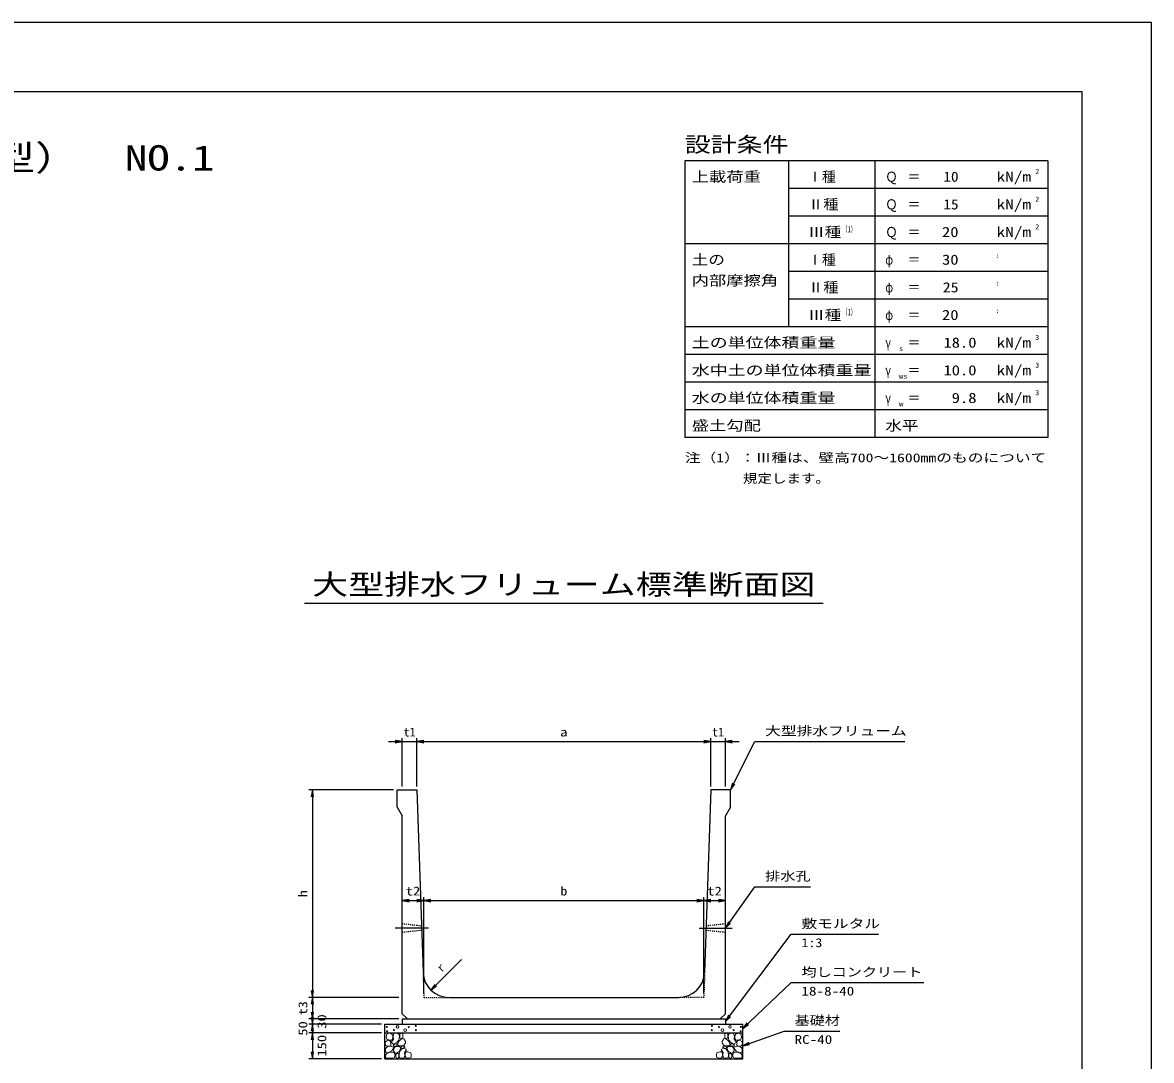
# Model space of a CAD drawing. Units: millimetres at full size. Extents: x 0 to 16820, y 0 to 11880.
# Drawn here: x 10288 to 16820, y 5875 to 11880 of the extents above; entities that cross this region are included whole.
import ezdxf
from ezdxf.enums import TextEntityAlignment as Align

# ---------------------------------------------------------------- set-up
doc = ezdxf.new("R2010")
doc.units = ezdxf.units.MM
doc.linetypes.add('CHAIN', pattern=[18.5, 12, -1.5, 3.5, -1.5])
doc.linetypes.add('DASHED_SPACED', pattern=[12, 6, -6])
for name, color, linetype, lineweight in [('0_2', 7, 'Continuous', 25), ('D-BMK', 2, 'CHAIN', 25), ('D-DCR-HCHn', 4, 'Continuous', 9), ('D-STR-DIM', 7, 'Continuous', 25), ('D-STR-STRn', 1, 'Continuous', 25), ('D-STR-TXT', 7, 'Continuous', 25), ('D-TTL', 2, 'Continuous', 25), ('D-TTL-FRAM', 2, 'Continuous', 25), ('D-TTL-LINE', 7, 'Continuous', 25), ('D-TTL-TXT', 7, 'Continuous', 25)]:
    doc.layers.add(name, color=color, linetype=linetype, lineweight=lineweight)
doc.layers.add('D-DOC', color=7, linetype='Continuous')
doc.styles.add('ＭＳ ゴシック', font='')
doc.styles.get('ＭＳ ゴシック').set_extended_font_data('MS Gothic')

# ---------------------------------------------------------------- blocks, each defined once
blk = doc.blocks.new('open_arrow')
at = {"color": 0, "linetype": 'Continuous', "lineweight": -2}
blk.add_lwpolyline([(7.5, 1.25), (0, 0), (7.5, -1.25)], dxfattribs=at)

msp = doc.modelspace()

# ---------------------------------------------------------------- linework, layer by layer
at = {"layer": '0_2'}
msp.add_lwpolyline([(14355, 6640), (14525, 6880), (14565, 6880), (14847.944, 6880)], dxfattribs=at)
at = {"layer": 'D-BMK'}
for p, q in [((12636.667, 6640), (12445, 6640)), ((14203.333, 6640), (14395, 6640))]:
    msp.add_line(p, q, dxfattribs=at)
at = {"layer": 'D-DCR-HCHn'}
for points in [[(12423.399, 6028.696), (12407.796, 6032.163), (12393.928, 6025.228), (12392.194, 6009.626), (12395.661, 5997.491), (12412.997, 5992.29), (12425.132, 5992.29), (12430.333, 6000.958), (12430.333, 6020.028)], [(12437.267, 6030.429), (12432.067, 6014.827), (12433.8, 5997.491), (12421.665, 5978.421), (12437.267, 5969.753), (12454.603, 5978.421), (12465.005, 5992.29), (12468.472, 6014.827), (12465.005, 6026.962), (12454.603, 6032.163)], [(12470.206, 6026.962), (12470.206, 6006.159), (12478.874, 6000.958), (12487.542, 6006.159), (12489.275, 6018.294), (12487.542, 6028.696), (12475.407, 6032.163)], [(14369.794, 6026.962), (14369.794, 6006.159), (14361.126, 6000.958), (14352.458, 6006.159), (14350.725, 6018.294), (14352.458, 6028.696), (14364.593, 6032.163)], [(14402.733, 6030.429), (14407.933, 6014.827), (14406.2, 5997.491), (14418.335, 5978.421), (14402.733, 5969.753), (14385.397, 5978.421), (14374.995, 5992.29), (14371.528, 6014.827), (14374.995, 6026.962), (14385.397, 6032.163)], [(14416.601, 6028.696), (14432.204, 6032.163), (14446.072, 6025.228), (14447.806, 6009.626), (14444.339, 5997.491), (14427.003, 5992.29), (14414.868, 5992.29), (14409.667, 6000.958), (14409.667, 6020.028)], [(12390.46, 5985.356), (12385.26, 5969.753), (12392.194, 5959.352), (12409.53, 5957.618), (12421.366, 5962.699), (12416.464, 5974.954), (12419.932, 5981.889), (12412.997, 5988.823), (12402.596, 5992.29)], [(12423.366, 5927.757), (12436.208, 5947.019), (12434.603, 5951.834), (12416.946, 5956.65), (12400.894, 5955.045), (12389.658, 5945.414), (12388.052, 5934.177), (12389.658, 5922.941), (12402.499, 5919.731)], [(12440.735, 5969.753), (12432.067, 5962.819), (12435.534, 5957.618), (12447.669, 5957.618), (12452.87, 5959.352), (12456.337, 5966.286), (12451.136, 5971.487)], [(12468.311, 5927.757), (12476.337, 5947.019), (12469.916, 5955.045), (12450.654, 5955.045), (12442.628, 5951.834), (12434.603, 5940.598), (12434.603, 5930.967), (12442.628, 5918.125), (12452.259, 5916.52)], [(12466.739, 5988.823), (12458.071, 5968.02), (12465.005, 5959.352), (12485.808, 5959.352), (12494.476, 5962.819), (12503.144, 5974.954), (12503.144, 5985.356), (12494.476, 5999.224), (12484.074, 6000.958)], [(12495.599, 5889.232), (12500.415, 5903.679), (12498.81, 5919.731), (12510.046, 5937.388), (12495.599, 5945.414), (12479.548, 5937.388), (12469.916, 5924.546), (12466.706, 5903.679), (12469.916, 5892.443), (12479.548, 5887.627)], [(12492.389, 5945.414), (12500.415, 5951.834), (12497.204, 5956.65), (12485.968, 5956.65), (12481.153, 5955.045), (12477.942, 5948.624), (12482.758, 5943.808)], [(14344.401, 5889.232), (14339.585, 5903.679), (14341.19, 5919.731), (14329.954, 5937.388), (14344.401, 5945.414), (14360.452, 5937.388), (14370.084, 5924.546), (14373.294, 5903.679), (14370.084, 5892.443), (14360.452, 5887.627)], [(14373.261, 5988.823), (14381.929, 5968.02), (14374.995, 5959.352), (14354.192, 5959.352), (14345.524, 5962.819), (14336.856, 5974.954), (14336.856, 5985.356), (14345.524, 5999.224), (14355.926, 6000.958)], [(14347.611, 5945.414), (14339.585, 5951.834), (14342.796, 5956.65), (14354.032, 5956.65), (14358.847, 5955.045), (14362.058, 5948.624), (14357.242, 5943.808)], [(14371.689, 5927.757), (14363.663, 5947.019), (14370.084, 5955.045), (14389.346, 5955.045), (14397.372, 5951.834), (14405.397, 5940.598), (14405.397, 5930.967), (14397.372, 5918.125), (14387.741, 5916.52)], [(14399.265, 5969.753), (14407.933, 5962.819), (14404.466, 5957.618), (14392.331, 5957.618), (14387.13, 5959.352), (14383.663, 5966.286), (14388.864, 5971.487)], [(14416.634, 5927.757), (14403.792, 5947.019), (14405.397, 5951.834), (14423.054, 5956.65), (14439.106, 5955.045), (14450.342, 5945.414), (14451.948, 5934.177), (14450.342, 5922.941), (14437.501, 5919.731)], [(14449.54, 5985.356), (14454.74, 5969.753), (14447.806, 5959.352), (14430.47, 5957.618), (14418.634, 5962.699), (14423.536, 5974.954), (14420.068, 5981.889), (14427.003, 5988.823), (14437.404, 5992.29)], [(12429.787, 5887.627), (12441.023, 5892.443), (12444.234, 5908.494), (12437.813, 5919.731), (12426.577, 5922.941), (12412.13, 5921.336), (12396.078, 5914.915), (12388.052, 5905.284), (12388.052, 5894.048), (12392.868, 5887.627), (12412.13, 5889.232)], [(12465.101, 5892.443), (12465.101, 5911.705), (12457.075, 5916.52), (12449.049, 5911.705), (12447.444, 5900.469), (12449.049, 5890.837), (12460.285, 5887.627)], [(12508.441, 5890.837), (12522.887, 5887.627), (12535.729, 5894.048), (12537.334, 5908.494), (12534.124, 5919.731), (12518.072, 5924.546), (12506.836, 5924.546), (12502.02, 5916.52), (12502.02, 5898.863)], [(14331.559, 5890.837), (14317.113, 5887.627), (14304.271, 5894.048), (14302.666, 5908.494), (14305.876, 5919.731), (14321.928, 5924.546), (14333.164, 5924.546), (14337.98, 5916.52), (14337.98, 5898.863)], [(14374.899, 5892.443), (14374.899, 5911.705), (14382.925, 5916.52), (14390.951, 5911.705), (14392.556, 5900.469), (14390.951, 5890.837), (14379.715, 5887.627)], [(14410.213, 5887.627), (14398.977, 5892.443), (14395.766, 5908.494), (14402.187, 5919.731), (14413.423, 5922.941), (14427.87, 5921.336), (14443.922, 5914.915), (14451.948, 5905.284), (14451.948, 5894.048), (14447.132, 5887.627), (14427.87, 5889.232)]]:
    msp.add_lwpolyline(points, close=True, dxfattribs=at)
for centre, radius in [((12458.336, 6068.955), 7.5), ((12563.131, 6075.006), 3), ((14276.869, 6075.006), 3), ((14381.664, 6068.955), 7.5), ((12395.727, 6068.955), 3), ((12396.869, 6043.91), 3), ((12437.292, 6050.752), 3), ((12501.664, 6049.961), 7.5), ((12522.708, 6068.164), 3), ((12564.273, 6049.961), 3), ((14275.727, 6049.961), 3), ((14317.292, 6068.164), 3), ((14338.336, 6049.961), 7.5), ((14402.708, 6050.752), 3), ((14443.131, 6043.91), 3), ((14444.273, 6068.955), 3)]:
    msp.add_circle(centre, radius, dxfattribs=at)
at = {"layer": 'D-STR-DIM'}
for p, q in [((12405, 7720), (12650, 7720)), ((12485, 7460), (12485, 7740)), ((12570, 7460), (12570, 7740)), ((12570, 7460), (12570, 7740)), ((12570, 7720), (14270, 7720)), ((14190, 7720), (14435, 7720)), ((14270, 7460), (14270, 7740)), ((14270, 7460), (14270, 7740)), ((14355, 7460), (14355, 7740)), ((12435, 7440), (11945, 7440)), ((11965, 7440), (11965, 6240)), ((12485, 6260), (12485, 6820)), ((12485, 6800), (12610, 6800)), ((12610, 6260), (12610, 6820)), ((12610, 6260), (12610, 6820)), ((12610, 6800), (14230, 6800)), ((14230, 6260), (14230, 6820)), ((14230, 6260), (14230, 6820)), ((14230, 6800), (14355, 6800)), ((14355, 6260), (14355, 6820)), ((12650.799, 6282.182), (12827.576, 6458.958)), ((12465, 6240), (11945, 6240)), ((12465, 6240), (11945, 6240)), ((11965, 6240), (11965, 6115)), ((11965, 6195), (11965, 6005)), ((11965, 6165), (11965, 5955)), ((12465, 6115), (11945, 6115)), ((12465, 6115), (11945, 6115)), ((12365, 6085), (11945, 6085)), ((12365, 6085), (11945, 6085)), ((12365, 6035), (11945, 6035)), ((12365, 6035), (11945, 6035)), ((11965, 6035), (11965, 5885)), ((12365, 5885), (11945, 5885))]:
    msp.add_line(p, q, dxfattribs=at)
msp.add_lwpolyline([(14385, 7440), (14525, 7720), (14565, 7720), (15392.665, 7720)], dxfattribs=at)
at = {"layer": 'D-STR-STRn'}
for p, q in [((12455, 7440), (12570, 7440)), ((12455, 7340), (12455, 7440)), ((12570, 7440), (12605.167, 6385.003)), ((14270, 7440), (14234.833, 6385.003)), ((14385, 7440), (14270, 7440)), ((14385, 7340), (14385, 7440)), ((12455, 7340), (12485, 7290)), ((14385, 7340), (14355, 7290)), ((12485, 6145), (12485, 7290)), ((14355, 6145), (14355, 7290)), ((12755.083, 6240), (14084.917, 6240)), ((12485, 6145), (12515, 6115)), ((14355, 6145), (14325, 6115)), ((12385, 5885), (12385, 6085)), ((12385, 6085), (14455, 6085)), ((12485, 6115), (12485, 6085)), ((12485, 6115), (14355, 6115)), ((14355, 6115), (14355, 6085)), ((14455, 5885), (14455, 6085)), ((12385, 6035), (14455, 6035)), ((12385, 5885), (14455, 5885))]:
    msp.add_line(p, q, dxfattribs=at)
at = {"layer": 'D-STR-STRn', "color": 2, "linetype": 'DASHED_SPACED'}
for p, q in [((12596.25, 6652.5), (12485, 6665)), ((14355, 6665), (14243.75, 6652.5)), ((12597.083, 6627.5), (12485, 6615)), ((14355, 6615), (14242.917, 6627.5)), ((12605.167, 6385.003), (12610, 6240)), ((14234.833, 6385.003), (14230, 6240)), ((12610, 6240), (12755.083, 6240)), ((14230, 6240), (14084.917, 6240))]:
    msp.add_line(p, q, dxfattribs=at)
at = {"layer": 'D-STR-STRn'}
for centre, start, end in [((12755.083, 6390), 181.90915, 270), ((14084.917, 6390), 270, 358.09085)]:
    msp.add_arc(centre, 150, start, end, dxfattribs=at)
at = {"layer": 'D-STR-TXT'}
for points in [[(14355, 6100), (14735, 6605), (14775, 6605), (15241.65, 6605)], [(14455, 6060), (14735, 6325), (14775, 6325), (15502.817, 6325)], [(14455, 5960), (14695, 6045), (14735, 6045), (15017.944, 6045)]]:
    msp.add_lwpolyline(points, dxfattribs=at)
at = {"layer": 'D-TTL'}
for points in [[(0, 0), (16820, 0), (16820, 11880), (0, 11880)], [(400, 400), (16420, 400), (16420, 11480), (400, 11480)]]:
    msp.add_lwpolyline(points, close=True, dxfattribs=at)
at = {"layer": 'D-TTL-FRAM'}
for p, q in [((16220, 11080), (14120, 11080)), ((14120, 11080), (14120, 9480)), ((16220, 11080), (16220, 9480)), ((16220, 9480), (14120, 9480))]:
    msp.add_line(p, q, dxfattribs=at)
at = {"layer": 'D-TTL-LINE'}
for p, q in [((14720, 11080), (14720, 10120)), ((15220, 11080), (15220, 9480)), ((16220, 10920), (14720, 10920)), ((16220, 10760), (14720, 10760)), ((16220, 10600), (14120, 10600)), ((16220, 10440), (14720, 10440)), ((16220, 10280), (14720, 10280)), ((16220, 10120), (14120, 10120)), ((16220, 9960), (14120, 9960)), ((16220, 9800), (14120, 9800)), ((16220, 9640), (14120, 9640))]:
    msp.add_line(p, q, dxfattribs=at)
at = {"layer": 'D-TTL-TXT'}
msp.add_line((11920, 8520), (14920, 8520), dxfattribs=at)

# ---------------------------------------------------------------- block references
at = {"layer": '0_2', "xscale": 5.33, "yscale": 5.33, "rotation": 54.7}
msp.add_blockref('open_arrow', (14355, 6640), dxfattribs=at)
at = {"layer": 'D-STR-DIM', "xscale": 5.33, "yscale": 5.33}
for p, rotation in [((12485, 7720), 180), ((14270, 7720), 180), ((14270, 7720), 180), ((14385, 7440), 63.4), ((11965, 7440), 270), ((12610, 6800), 180), ((14230, 6800), 180), ((14355, 6800), 180), ((11965, 6240), 90), ((12650.799, 6282.182), 45), ((11965, 6240), 270), ((11965, 6115), 90), ((11965, 6115), 90), ((11965, 6085), 90), ((11965, 6085), 270), ((11965, 6035), 270), ((11965, 6035), 270), ((11965, 5885), 90)]:
    msp.add_blockref('open_arrow', p, dxfattribs=dict(at, rotation=rotation))
for p in [(12570, 7720), (12570, 7720), (14355, 7720), (12485, 6800), (12610, 6800), (14230, 6800)]:
    msp.add_blockref('open_arrow', p, dxfattribs=at)
at = {"layer": 'D-STR-TXT', "xscale": 5.33, "yscale": 5.33}
for p, rotation in [((14355, 6100), 53), ((14455, 6060), 43.4), ((14455, 5960), 19.5)]:
    msp.add_blockref('open_arrow', p, dxfattribs=dict(at, rotation=rotation))

# ---------------------------------------------------------------- texts
at = {"layer": '0_2', "style": 'ＭＳ ゴシック', "width": 1.25}
msp.add_text('排水孔', height=51.32, dxfattribs=at).set_placement((14585, 6900), align=Align.BOTTOM_LEFT)
at = {"layer": 'D-DOC', "style": 'ＭＳ ゴシック'}
for s, width, p in [('注（1）：Ⅲ種は、壁高700～1600mmのものについて', 1.3, (14120, 9320.667)), ('\u3000\u3000\u3000\u3000規定します。', 1.2, (14120, 9200.667))]:
    msp.add_text(s, height=51.32, dxfattribs=dict(at, width=width)).set_placement(p, align=Align.BOTTOM_LEFT)
at = {"layer": 'D-STR-DIM', "style": 'ＭＳ ゴシック'}
for p in [(12527.5, 7775), (14312.5, 7775)]:
    msp.add_text('t1', height=51.32, dxfattribs=at).set_placement(p, align=Align.MIDDLE_CENTER)
for s, width, p in [('a', 1.2, (13420, 7775)), ('t2', 1.2, (12547.5, 6855)), ('b', 1.15, (13420, 6855)), ('t2', 1.2, (14292.5, 6855))]:
    msp.add_text(s, height=51.32, dxfattribs=dict(at, width=width)).set_placement(p, align=Align.MIDDLE_CENTER)
at = {"layer": 'D-STR-DIM', "style": 'ＭＳ ゴシック', "width": 1.3}
msp.add_text('大型排水フリューム', height=51.32, dxfattribs=at).set_placement((14585, 7740), align=Align.BOTTOM_LEFT)
at = {"layer": 'D-STR-DIM', "style": 'ＭＳ ゴシック'}
for s, width, p in [('h', 1.15, (11910, 6840)), ('t3', 1.15, (11910, 6177.5)), ('50', 1.2, (11910, 6060)), ('30', 1.2, (12020, 6100)), ('150', 1.2, (12020, 5960))]:
    msp.add_text(s, height=51.32, rotation=90, dxfattribs=dict(at, width=width)).set_placement(p, align=Align.MIDDLE_CENTER)
msp.add_text('r', height=51.32, rotation=45, dxfattribs=at).set_placement((12725.094, 6371.562), align=Align.BOTTOM_LEFT)
msp.add_text('r', height=51.32, rotation=45, dxfattribs=at).set_placement((12725.094, 6371.562), align=Align.BOTTOM_LEFT)
at = {"layer": 'D-STR-TXT', "style": 'ＭＳ ゴシック'}
for s, width, p in [('敷モルタル', 1.3, (14795, 6625)), ('1:3', 1.15, (14795, 6515)), ('均しコンクリート', 1.25, (14795, 6345)), ('18-8-40', 1.25, (14795, 6235)), ('基礎材', 1.25, (14755, 6065)), ('RC-40', 1.25, (14755, 5955))]:
    msp.add_text(s, height=51.32, dxfattribs=dict(at, width=width)).set_placement(p, align=Align.BOTTOM_LEFT)
at = {"layer": 'D-TTL-TXT', "style": 'ＭＳ ゴシック', "width": 1.3}
for s, height, p in [('大型排水フリューム（農業土木事業協会型）\u3000NO.1', 146.6, (8410, 10980)), ('大型排水フリューム標準断面図', 117.3, (13420, 8535))]:
    msp.add_text(s, height=height, dxfattribs=at).set_placement(p, align=Align.BOTTOM_CENTER)
at = {"layer": 'D-TTL-TXT', "style": 'ＭＳ ゴシック'}
for s, height, width, p in [('設計条件', 87.98, 1.25, (14120, 11104)), ('上載荷重', 58.65, 1.25, (14160, 10941.333)), ('Ｑ', 58.65, 0.9, (15280, 10941.333)), ('＝', 58.65, 0.95, (15408, 10941.333)), ('kN/m', 58.65, 1.25, (15924, 10941.333)), ('2', 29.33, 1.15, (16148, 10994.667)), ('Ⅱ種', 58.65, 1.1, (14833.333, 10781.333)), ('Ｑ', 58.65, 0.9, (15280, 10781.333)), ('kN/m', 58.65, 1.25, (15924, 10781.333)), ('2', 29.33, 1.15, (16148, 10834.667)), ('＝', 58.65, 0.95, (15408, 10781.333)), ('2', 29.33, 1.15, (16148, 10674.667)), ('Ⅲ種', 58.65, 1.2, (14833.333, 10621.333)), ('（1）', 36.66, 0.6, (15031.179, 10655.282)), ('Ｑ', 58.65, 0.9, (15280, 10621.333)), ('＝', 58.65, 0.95, (15408, 10621.333)), ('kN/m', 58.65, 1.25, (15924, 10621.333)), ('土の', 58.65, 1.2, (14160, 10461.333)), ('φ', 58.65, 0.75, (15280, 10461.333)), ('＝', 58.65, 0.95, (15408, 10461.333)), ('°', 58.65, 0.3, (15924, 10461.333)), ('内部摩擦角', 58.65, 1.25, (14160, 10341.333)), ('Ⅱ種', 58.65, 1.1, (14833.333, 10301.333)), ('φ', 58.65, 0.75, (15280, 10301.333)), ('＝', 58.65, 0.95, (15408, 10301.333)), ('°', 58.65, 0.3, (15924, 10301.333)), ('Ⅲ種', 58.65, 1.2, (14833.333, 10141.333)), ('（1）', 36.66, 0.6, (15031.179, 10175.282)), ('φ', 58.65, 0.75, (15280, 10141.333)), ('＝', 58.65, 0.95, (15408, 10141.333)), ('°', 58.65, 0.3, (15924, 10141.333)), ('土の単位体積重量', 58.65, 1.3, (14160, 9981.333)), ('kN/m', 58.65, 1.25, (15924, 9981.333)), ('3', 29.33, 1.15, (16148, 10034.667)), ('γ', 58.65, 0.75, (15280, 9981.333)), ('s', 29.33, 1.15, (15360, 9970.667)), ('＝', 58.65, 0.95, (15408, 9981.333)), ('水中土の単位体積重量', 58.65, 1.3, (14160, 9821.333)), ('γ', 58.65, 0.75, (15280, 9821.333)), ('＝', 58.65, 0.95, (15408, 9821.333)), ('kN/m', 58.65, 1.25, (15924, 9821.333)), ('3', 29.33, 1.15, (16148, 9874.667)), ('ws', 29.33, 1.2, (15360, 9810.667)), ('水の単位体積重量', 58.65, 1.3, (14160, 9661.333)), ('kN/m', 58.65, 1.25, (15924, 9661.333)), ('3', 29.33, 1.15, (16148, 9714.667)), ('γ', 58.65, 0.75, (15280, 9661.333)), ('w', 29.33, 1.25, (15360, 9650.667)), ('＝', 58.65, 0.95, (15408, 9661.333)), ('盛土勾配', 58.65, 1.25, (14160, 9501.333)), ('水平', 58.65, 1.2, (15280, 9501.333))]:
    msp.add_text(s, height=height, dxfattribs=dict(at, width=width)).set_placement(p, align=Align.BOTTOM_LEFT)
for p in [(14833.333, 10941.333), (14833.333, 10461.333)]:
    msp.add_text('Ⅰ種', height=58.65, dxfattribs=at).set_placement(p, align=Align.BOTTOM_LEFT)
for s, width, p in [('10', 1.1, (15704, 10941.333)), ('15', 1.1, (15704, 10781.333)), ('20', 1.2, (15704, 10621.333)), ('30', 1.2, (15704, 10461.333)), ('25', 1.15, (15704, 10301.333)), ('20', 1.2, (15704, 10141.333)), ('18.0', 1.2, (15808, 9981.333)), ('10.0', 1.2, (15808, 9821.333)), ('9.8', 1.2, (15808, 9661.333))]:
    msp.add_text(s, height=58.65, dxfattribs=dict(at, width=width)).set_placement(p, align=Align.BOTTOM_RIGHT)

doc.saveas('drawing.dxf')
